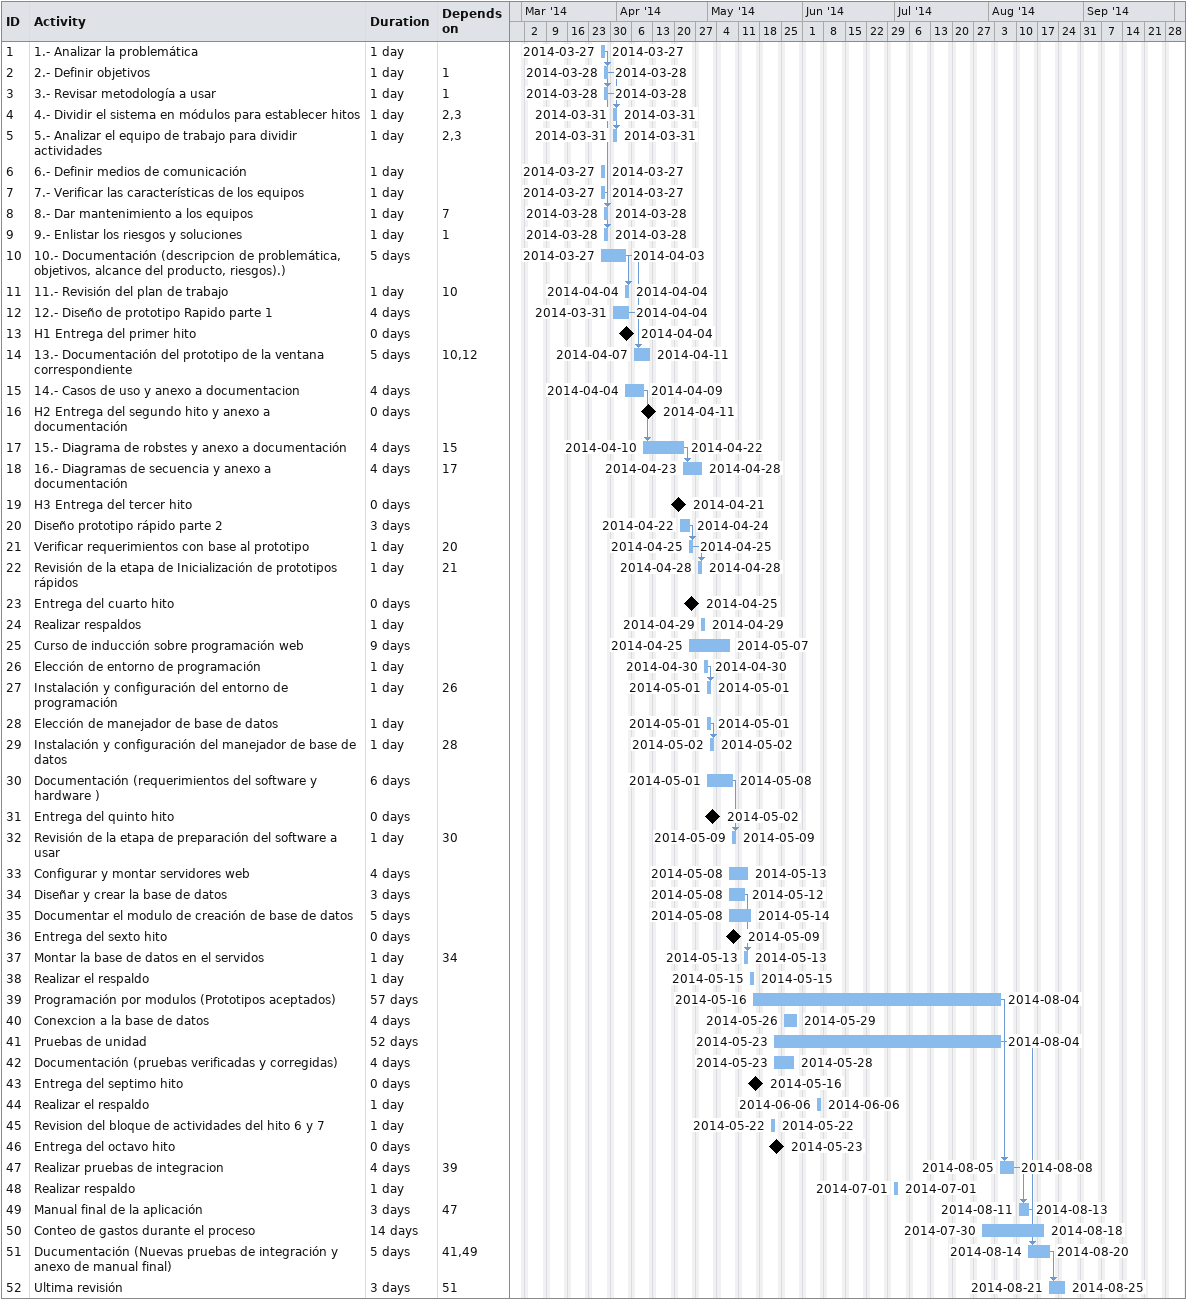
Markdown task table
| ID | Task | Duration | Start | Finish | Predecessors |
|---|---|---|---|---|---|
| 1 | 1.- Analizar la problemática | 1d | 2014-03-27 | 2014-03-27 |  |
| 2 | 2.- Definir objetivos | 1d | 2014-03-28 | 2014-03-28 | 1 |
| 3 | 3.- Revisar metodología a usar | 1d | 2014-03-28 | 2014-03-28 | 1 |
| 4 | 4.- Dividir el sistema en módulos para establecer hitos | 1d | 2014-03-31 | 2014-03-31 | 2, 3 |
| 5 | 5.- Analizar el equipo de trabajo para dividir actividades | 1d | 2014-03-31 | 2014-03-31 | 2, 3 |
| 6 | 6.- Definir medios de comunicación | 1d | 2014-03-27 | 2014-03-27 |  |
| 7 | 7.- Verificar las características de los equipos | 1d | 2014-03-27 | 2014-03-27 |  |
| 8 | 8.- Dar mantenimiento a los equipos | 1d | 2014-03-28 | 2014-03-28 | 7 |
| 9 | 9.- Enlistar los riesgos y soluciones | 1d | 2014-03-28 | 2014-03-28 | 1 |
| 10 | 10.- Documentación (descripcion de problemática, objetivos, alcance del producto, riesgos).) | 5d | 2014-03-27 | 2014-04-03 |  |
| 11 | 11.- Revisión del plan de trabajo | 1d | 2014-04-04 | 2014-04-04 | 10 |
| 12 | 12.- Diseño de prototipo Rapido parte 1 | 4d | 2014-03-31 | 2014-04-04 |  |
| 13 | H1 Entrega del primer hito | 0d | 2014-04-04 | 2014-04-04 |  |
| 14 | 13.- Documentación del prototipo de la ventana correspondiente | 5d | 2014-04-07 | 2014-04-11 | 10, 12 |
| 15 | 14.- Casos de uso y anexo a documentacion | 4d | 2014-04-04 | 2014-04-09 |  |
| 16 | H2 Entrega del segundo hito y anexo a documentación | 0d | 2014-04-11 | 2014-04-11 |  |
| 17 | 15.- Diagrama de robstes y anexo a documentación | 4d | 2014-04-10 | 2014-04-22 | 15 |
| 18 | 16.- Diagramas de secuencia y anexo a documentación | 4d | 2014-04-23 | 2014-04-28 | 17 |
| 19 | H3 Entrega del tercer hito | 0d | 2014-04-21 | 2014-04-21 |  |
| 20 | Diseño prototipo rápido parte 2 | 3d | 2014-04-22 | 2014-04-24 |  |
| 21 | Verificar requerimientos con base al prototipo | 1d | 2014-04-25 | 2014-04-25 | 20 |
| 22 | Revisión de la etapa de Inicialización de prototipos rápidos | 1d | 2014-04-28 | 2014-04-28 | 21 |
| 23 | Entrega del cuarto hito | 0d | 2014-04-25 | 2014-04-25 |  |
| 24 | Realizar respaldos | 1d | 2014-04-29 | 2014-04-29 |  |
| 25 | Curso de inducción sobre programación web | 9d | 2014-04-25 | 2014-05-07 |  |
| 26 | Elección de entorno de programación | 1d | 2014-04-30 | 2014-04-30 |  |
| 27 | Instalación y configuración del entorno de programación | 1d | 2014-05-01 | 2014-05-01 | 26 |
| 28 | Elección de manejador de base de datos | 1d | 2014-05-01 | 2014-05-01 |  |
| 29 | Instalación y configuración del manejador de base de datos | 1d | 2014-05-02 | 2014-05-02 | 28 |
| 30 | Documentación (requerimientos del software y hardware ) | 6d | 2014-05-01 | 2014-05-08 |  |
| 31 | Entrega del quinto hito | 0d | 2014-05-02 | 2014-05-02 |  |
| 32 | Revisión de la etapa de preparación del software a usar | 1d | 2014-05-09 | 2014-05-09 | 30 |
| 33 | Configurar y montar servidores web | 4d | 2014-05-08 | 2014-05-13 |  |
| 34 | Diseñar y crear la base de datos | 3d | 2014-05-08 | 2014-05-12 |  |
| 35 | Documentar el modulo de creación de base de datos | 5d | 2014-05-08 | 2014-05-14 |  |
| 36 | Entrega del sexto hito | 0d | 2014-05-09 | 2014-05-09 |  |
| 37 | Montar la base de datos en el servidos | 1d | 2014-05-13 | 2014-05-13 | 34 |
| 38 | Realizar el respaldo | 1d | 2014-05-15 | 2014-05-15 |  |
| 39 | Programación por modulos (Prototipos aceptados) | 57d | 2014-05-16 | 2014-08-04 |  |
| 40 | Conexcion a la base de datos | 4d | 2014-05-26 | 2014-05-29 |  |
| 41 | Pruebas de unidad | 52d | 2014-05-23 | 2014-08-04 |  |
| 42 | Documentación (pruebas verificadas y corregidas) | 4d | 2014-05-23 | 2014-05-28 |  |
| 43 | Entrega del septimo hito | 0d | 2014-05-16 | 2014-05-16 |  |
| 44 | Realizar el respaldo | 1d | 2014-06-06 | 2014-06-06 |  |
| 45 | Revision del bloque de actividades del hito 6 y 7 | 1d | 2014-05-22 | 2014-05-22 |  |
| 46 | Entrega del octavo hito | 0d | 2014-05-23 | 2014-05-23 |  |
| 47 | Realizar pruebas de integracion | 4d | 2014-08-05 | 2014-08-08 | 39 |
| 48 | Realizar respaldo | 1d | 2014-07-01 | 2014-07-01 |  |
| 49 | Manual final de la aplicación | 3d | 2014-08-11 | 2014-08-13 | 47 |
| 50 | Conteo de gastos durante el proceso | 14d | 2014-07-30 | 2014-08-18 |  |
| 51 | Ducumentación (Nuevas pruebas de integración y anexo de manual final) | 5d | 2014-08-14 | 2014-08-20 | 41, 49 |
| 52 | Ultima revisión | 3d | 2014-08-21 | 2014-08-25 | 51 |
